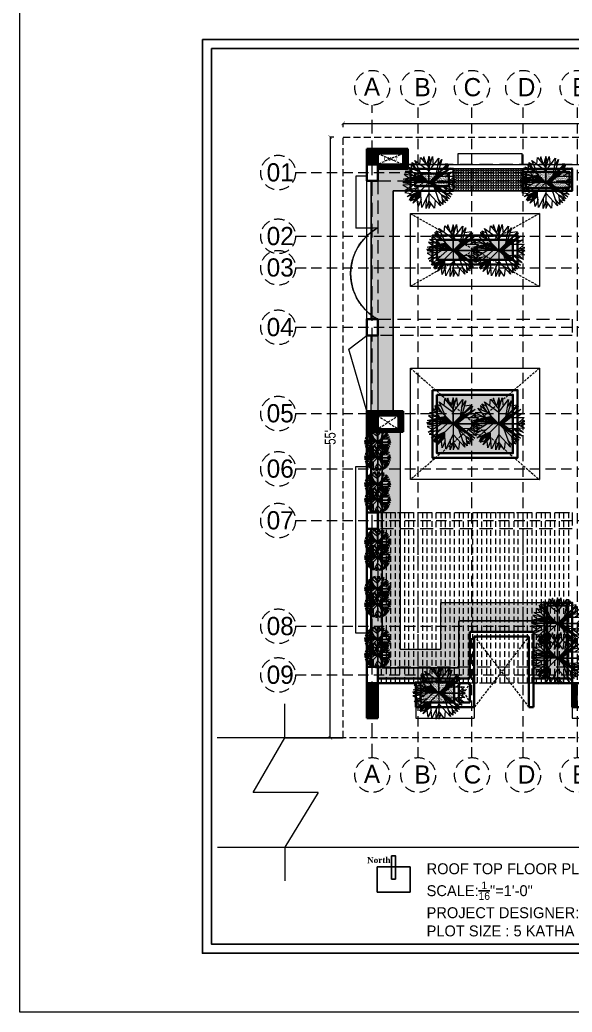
# Model space of a CAD drawing. Header units: inches. Extents: x 23587 to 403134, y -221056 to -75910.
# Drawn here: x 389776 to 390382, y -215589 to -214498 of the extents above; entities that cross this region are included whole.
import ezdxf

# ---------------------------------------------------------------- set-up
doc = ezdxf.new("R2010")
doc.units = ezdxf.units.IN
doc.header["$LTSCALE"] = 25.4
doc.header["$MEASUREMENT"] = 0
doc.header["$PDMODE"] = 34
doc.linetypes.add('DASHED', pattern=[0.75, 0.5, -0.25])
doc.linetypes.add('DASHED2', pattern=[9.525, 6.35, -3.175])
for name, color, linetype, lineweight in [('COLOUM', 1, 'Continuous', 40), ('Fresh air fan', 250, 'Continuous', 0), ('North Line', 7, 'Continuous', 0), ('sill', 252, 'Continuous', 13), ('wall', 7, 'Continuous', 30)]:
    doc.layers.add(name, color=color, linetype=linetype, lineweight=lineweight)
doc.styles.add('2', font='ARIALN.TTF')
doc.styles.add('MtXpl_Times_New_Roma', font='timesbd.ttf')
doc.styles.add('Swis 721 LrCn BT', font='swisscl.ttf')
doc.dimstyles.new('WORKING DIM_01', dxfattribs={"dimtxt": 7, "dimasz": 4, "dimexe": 0.03, "dimexo": 0.0125, "dimgap": 0.0125, "dimtad": 0, "dimdec": 0, "dimzin": 0, "dimdsep": 46, "dimlunit": 4, "dimtxsty": 'Swis 721 LrCn BT', "dimblk": 'ARCHTICK', "dimcen": 0.135, "dimdle": 0.03, "dimclrd": 256, "dimclre": 256, "dimclrt": 256, "dimadec": 0, "dimazin": 0, "dimtfac": 1, "dimtdec": 0, "dimtofl": 0, "dimtmove": 2, "dimatfit": 3, "dimldrblk": 'ARCHTICK', "dimfxl": 1, "dimtolj": 1, "dimtzin": 0, "dimlwd": -1, "dimlwe": -1, "dimarcsym": 0})
pattern_1 = [(37.5, (387455.4772, -204766.6053), (-0.04724502, 1.44511783), [0, -1.14, 0, -1.275, 0, -1.21875]), (7.5, (387455.4772, -204766.6053), (1.32733253, 2.11660955), [0, -0.615, 0, -1.0275, 0, -0.39375]), (327.5, (387454.5547, -204766.6053), (2.3356064, 0.00424429), [0, -0.375, 0, -1.35, 0, -1.7625]), (317.5, (387454.5547, -204766.6053), (2.25459495, 0.65825667), [0, -0.1875, 0, -0.885, 0, -1.0125])]
pattern_2 = [(45, (387455.4772, -204766.60535), (-0.530330086, 0.530330086), [])]
pattern_3 = [(0, (387455.4772, -204766.6053), (0, 2.75), [2, -0.75]), (90, (387455.4772, -204766.6053), (-2.75, 2e-16), [2, -0.75])]

# ---------------------------------------------------------------- blocks, each defined once
blk = doc.blocks.new('_ArchTick')
at = {"color": 0, "linetype": 'ByBlock', "const_width": 0.15}
blk.add_lwpolyline([(-0.5, -0.5), (0.5, 0.5)], dxfattribs=at)
blk = doc.blocks.new('*D73')
at = {"layer": 'Defpoints', "color": 0, "lineweight": 13, "ltscale": 0.09, "transparency": 16777216}
for p in [(390923, -214612.1), (390131, -214627.2), (390923, -214627.2)]:
    blk.add_point(p, dxfattribs=at)
at = {"layer": 'Fresh air fan', "linetype": 'Continuous', "ltscale": 0.09, "transparency": 16777216}
for p, q in [((390130.9, -214612.1), (390519.1, -214612.1)), ((390131, -214616.1), (390131, -214612.1)), ((390923, -214612.1), (390534.8, -214612.1)), ((390923, -214616.1), (390923, -214612.1))]:
    blk.add_line(p, q, dxfattribs=at)
at = {"layer": 'Fresh air fan', "ltscale": 0.09, "transparency": 16777216, "xscale": 4, "yscale": 4, "zscale": 4, "rotation": 180}
blk.add_blockref('_ArchTick', (390131, -214612.1), dxfattribs=at)
at = {"layer": 'Fresh air fan', "ltscale": 0.09, "transparency": 16777216, "xscale": 4, "yscale": 4, "zscale": 4}
blk.add_blockref('_ArchTick', (390923, -214612.1), dxfattribs=at)
at = {"layer": 'Fresh air fan', "lineweight": 9, "ltscale": 0.09, "transparency": 16777216, "insert": (390527, -214612.1), "char_height": 12, "attachment_point": 5, "style": 'Swis 721 LrCn BT'}
blk.add_mtext("\\A1;66'", dxfattribs=at)
blk = doc.blocks.new('*D74')
at = {"layer": 'Defpoints', "color": 0, "lineweight": 13, "ltscale": 0.09, "transparency": 16777216}
for p in [(390131, -214627.2), (390116.9, -215287.2), (390131, -215287.2)]:
    blk.add_point(p, dxfattribs=at)
at = {"layer": 'Fresh air fan', "linetype": 'Continuous', "ltscale": 0.09, "transparency": 16777216}
for p, q in [((390120.9, -214627.2), (390116.8, -214627.2)), ((390116.9, -214627.1), (390116.9, -214949.3)), ((390116.9, -215287.2), (390116.9, -214965)), ((390120.9, -215287.2), (390116.8, -215287.2))]:
    blk.add_line(p, q, dxfattribs=at)
at = {"layer": 'Fresh air fan', "ltscale": 0.09, "transparency": 16777216, "xscale": 4, "yscale": 4, "zscale": 4}
for p, rotation in [((390116.9, -214627.2), 90), ((390116.9, -215287.2), 270)]:
    blk.add_blockref('_ArchTick', p, dxfattribs=dict(at, rotation=rotation))
at = {"layer": 'Fresh air fan', "lineweight": 9, "ltscale": 0.09, "transparency": 16777216, "insert": (390116.9, -214957.2), "char_height": 12, "attachment_point": 5, "rotation": 90, "style": 'Swis 721 LrCn BT'}
blk.add_mtext("\\A1;55'", dxfattribs=at)
blk = doc.blocks.new('SHDFGH')
at = {"layer": 'Fresh air fan', "color": 254, "linetype": 'DASHED', "lineweight": 9, "ltscale": 1.2}
blk.add_line((5191.7, -4745.6), (5191.7, -4028.6), dxfattribs=at)
at = {"layer": 'Fresh air fan', "color": 254, "linetype": 'DASHED', "lineweight": 9, "ltscale": 0.9}
for p, q in [((5242.2, -4745.6), (5242.2, -4028.6)), ((5301.2, -4745.6), (5301.2, -4028.6)), ((5357.4, -4745.6), (5357.4, -4028.6)), ((5417.2, -4745.6), (5417.2, -4028.6)), ((5481.4, -4745.6), (5481.4, -4028.6)), ((5549.2, -4745.6), (5549.2, -4028.6)), ((5609.9, -4745.6), (5609.9, -4028.6)), ((5674.2, -4745.6), (5674.2, -4028.6)), ((5739.9, -4745.6), (5739.9, -4028.6)), ((5797.2, -4745.6), (5797.2, -4028.6)), ((5868.2, -4745.6), (5868.2, -4028.6)), ((5918.7, -4745.6), (5918.7, -4028.6)), ((5107.6, -4102.7), (5987.1, -4102.7)), ((5107.6, -4172.7), (5987.1, -4172.7)), ((5107.6, -4207.2), (5987.1, -4207.2)), ((5107.6, -4272.7), (5987.1, -4272.7)), ((5107.6, -4367.4), (5987.1, -4367.4)), ((5107.6, -4428.2), (5987.1, -4428.2)), ((5107.6, -4485), (5987.1, -4485)), ((5107.6, -4601.2), (5987.1, -4601.2)), ((5107.6, -4654.7), (5987.1, -4654.7))]:
    blk.add_line(p, q, dxfattribs=at)
for centre in [(5191.7, -4009.5), (5242.2, -4009.5), (5301.2, -4009.5), (5357.4, -4009.5), (5417.2, -4009.5), (5481.4, -4009.5), (5549.2, -4009.5), (5609.9, -4009.5), (5674.2, -4009.5), (5739.9, -4009.5), (5797.2, -4009.5), (5868.2, -4009.5), (5918.7, -4009.5), (5088.4, -4102.7), (6006.2, -4102.7), (5088.4, -4172.7), (6006.2, -4172.7), (5088.4, -4207.2), (6006.2, -4207.2), (5088.4, -4272.7), (6006.2, -4272.7), (5088.4, -4367.4), (6006.2, -4367.4), (5088.4, -4428.2), (6006.2, -4428.2), (5088.4, -4485), (6006.2, -4485), (5088.4, -4601.2), (6006.2, -4601.2), (5088.4, -4654.7), (6006.2, -4654.7), (5191.7, -4764.6), (5242.2, -4764.6), (5301.2, -4764.6), (5357.4, -4764.6), (5417.2, -4764.6), (5481.4, -4764.6), (5549.2, -4764.6), (5609.9, -4764.6), (5674.2, -4764.6), (5739.9, -4764.6), (5797.2, -4764.6), (5868.2, -4764.6), (5918.7, -4764.6)]:
    blk.add_circle(centre, 19.1, dxfattribs=at)
at = {"layer": 'Fresh air fan', "color": 250, "lineweight": 25, "ltscale": 0.09, "char_height": 20, "attachment_point": 1, "style": '2'}
for s, width, insert in [('{\\fCentury Gothic|b0|i0|c0|p34;A}', 20, (5182.5, -3998.3)), ('{\\fCentury Gothic|b0|i0|c0|p34;B}', 20, (5238.1, -3998.8)), ('{\\fCentury Gothic|b0|i0|c0|p34;C}', 20, (5292, -3998.8)), ('{\\fCentury Gothic|b0|i0|c0|p34;D}', 20, (5351.5, -3998.8)), ('{\\fCentury Gothic|b0|i0|c0|p34;E}', 20, (5411.2, -3998.8)), ('{\\fCentury Gothic|b0|i0|c0|p34;F}', 20, (5477.3, -3998.8)), ('{\\fCentury Gothic|b0|i0|c0|p34;G}', 20, (5537.7, -3998.8)), ('{\\fCentury Gothic|b0|i0|c0|p34;H}', 20, (5602.8, -3998.8)), ('{\\fCentury Gothic|b0|i0|c0|p34;I}', 20, (5673.5, -3998.8)), ('{\\fCentury Gothic|b0|i0|c0|p34;J}', 20, (5733.2, -3998.8)), ('{\\fCentury Gothic|b0|i0|c0|p34;K}', 20, (5791.7, -3998.8)), ('{\\fCentury Gothic|b0|i0|c0|p34;L}', 20, (5863.8, -3998.8)), ('{\\fCentury Gothic|b0|i0|c0|p34;M}', 20, (5907.8, -3998.8)), ('{\\fCentury Gothic|b0|i0|c0|p34;01}', 20, (5075.8, -4092.4)), ('{\\fCentury Gothic|b0|i0|c0|p34;01}', 20, (5993.5, -4092.4)), ('{\\fCentury Gothic|b0|i0|c0|p34;02}', 25.183, (5993.5, -4162.4)), ('{\\fCentury Gothic|b0|i0|c0|p34;03}', 25.488, (5993.5, -4196.9)), ('{\\fCentury Gothic|b0|i0|c0|p34;04}', 20, (5993.5, -4262.4)), ('{\\fCentury Gothic|b0|i0|c0|p34;05}', 20, (5993.5, -4357.1)), ('{\\fCentury Gothic|b0|i0|c0|p34;06}', 20, (5993.5, -4417.9)), ('{\\fCentury Gothic|b0|i0|c0|p34;07}', 26.708, (5993.5, -4474.7)), ('{\\fCentury Gothic|b0|i0|c0|p34;08}', 20, (5993.5, -4590.9)), ('{\\fCentury Gothic|b0|i0|c0|p34;09}', 20, (5993.5, -4644.4)), ('{\\fCentury Gothic|b0|i0|c0|p34;A}', 20, (5182.5, -4753.4)), ('{\\fCentury Gothic|b0|i0|c0|p34;C}', 20, (5292, -4754)), ('{\\fCentury Gothic|b0|i0|c0|p34;G}', 20, (5537.7, -4754)), ('{\\fCentury Gothic|b0|i0|c0|p34;B}', 20, (5238.1, -4754)), ('{\\fCentury Gothic|b0|i0|c0|p34;D}', 20, (5351.5, -4754)), ('{\\fCentury Gothic|b0|i0|c0|p34;E}', 20, (5411.2, -4754)), ('{\\fCentury Gothic|b0|i0|c0|p34;F}', 20, (5477.3, -4754)), ('{\\fCentury Gothic|b0|i0|c0|p34;H}', 20, (5602.8, -4754)), ('{\\fCentury Gothic|b0|i0|c0|p34;I}', 20, (5673.5, -4754)), ('{\\fCentury Gothic|b0|i0|c0|p34;J}', 20, (5733.2, -4754)), ('{\\fCentury Gothic|b0|i0|c0|p34;K}', 20, (5791.7, -4754)), ('{\\fCentury Gothic|b0|i0|c0|p34;L}', 20, (5863.8, -4754)), ('{\\fCentury Gothic|b0|i0|c0|p34;M}', 20, (5907.8, -4754))]:
    blk.add_mtext_dynamic_manual_height_columns(s, width=width, gutter_width=0.5, heights=[0], dxfattribs=dict(at, insert=insert))
at = {"layer": 'Fresh air fan', "color": 254, "lineweight": 25, "ltscale": 0.09, "char_height": 20, "attachment_point": 1, "style": '2'}
for s, width, insert in [('{\\fCentury Gothic|b0|i0|c0|p34;02}', 25.183, (5075.8, -4162.4)), ('{\\fCentury Gothic|b0|i0|c0|p34;03}', 25.488, (5075.8, -4196.9)), ('{\\fCentury Gothic|b0|i0|c0|p34;04}', 20, (5075.8, -4262.4)), ('{\\fCentury Gothic|b0|i0|c0|p34;05}', 20, (5075.8, -4357.1)), ('{\\fCentury Gothic|b0|i0|c0|p34;06}', 20, (5075.8, -4417.9)), ('{\\fCentury Gothic|b0|i0|c0|p34;07}', 26.708, (5075.8, -4474.7)), ('{\\fCentury Gothic|b0|i0|c0|p34;08}', 20, (5075.8, -4590.9)), ('{\\fCentury Gothic|b0|i0|c0|p34;09}', 20, (5075.8, -4644.4))]:
    blk.add_mtext_dynamic_manual_height_columns(s, width=width, gutter_width=0.5, heights=[0], dxfattribs=dict(at, insert=insert))
blk = doc.blocks.new('DSFGHSDFGHSDF')
at = {"lineweight": 0}
h = blk.add_hatch(color=92, dxfattribs=at)
h.paths.add_polyline_path([(3123.1, -10937.2), (3056.1, -10953), (3129.4, -10965.3), (3150.7, -10965.3), (3151, -10965.1), (3150.5, -10964.6)])
h.paths.add_polyline_path([(3146, -10963.4), (3146.3, -10964.7), (3131, -10963.8), (3067.1, -10953), (3122.4, -10939.6)], flags=16)
h.paths.add_polyline_path([(3146.3, -10964.7), (3139.5, -10963.6), (3129.2, -10962.6), (3079.2, -10952.4), (3122.8, -10942)], flags=16)
h.paths.add_polyline_path([(3139.5, -10963.6), (3136.4, -10961.5), (3090.1, -10952.5), (3123.8, -10945.2)], flags=0)
blk.add_hatch(color=92, dxfattribs=at).paths.add_polyline_path([(3231.4, -10912.8), (3176.3, -10939.7), (3151, -10965.1), (3151.2, -10965.3), (3166.4, -10965.3)])
h = blk.add_hatch(color=92, dxfattribs=at)
h.paths.add_polyline_path([(3121, -11015.4), (3119.5, -10996.5), (3109.5, -11006.5), (3093.4, -11041.8)])
h.paths.add_polyline_path([(3119.4, -11013.7), (3119.5, -10999.2), (3111.1, -11008.1), (3111.5, -11008.7), (3098.9, -11034.8)], flags=16)
at = {"color": 92, "linetype": 'Continuous', "lineweight": 0}
for p, q in [((3218.8, -10897.2), (3083.6, -11032.4)), ((3218.5, -11032.6), (3084, -10898.1)), ((3084, -10898.1), (3087.1, -10913.8)), ((3109.8, -10923.9), (3088.8, -10892.5)), ((3088.8, -10892.5), (3106.4, -10900.3)), ((3123.1, -10937.2), (3099.4, -10884.6)), ((3099.4, -10884.6), (3151.3, -10922.6)), ((3118, -10898.2), (3120.4, -10874.5)), ((3120.4, -10874.5), (3151.2, -10911.6)), ((3132.1, -10871.4), (3128.4, -10884.2)), ((3142.4, -10901), (3132.1, -10871.4)), ((3151.2, -10870.4), (3142.4, -10901)), ((3151, -10965.1), (3151, -10870.4)), ((3151, -10870.4), (3151, -11060.3)), ((3151, -10965.1), (3218.8, -10897.2)), ((3151.2, -10911.6), (3163.4, -10870.2)), ((3157.4, -10890.4), (3151.2, -10870.4)), ((3151.2, -10922.6), (3186.6, -10876.2)), ((3163.4, -10870.2), (3166.7, -10902.3)), ((3186.6, -10876.2), (3176.3, -10939.7)), ((3181.8, -10906), (3197.5, -10881.4)), ((3197.5, -10881.4), (3182.3, -10933.7)), ((3182.3, -10933.7), (3222, -10900.7)), ((3219.1, -10896.9), (3191.9, -10900.8)), ((3222, -10900.7), (3214, -10921.3)), ((3056.1, -10953), (3123.1, -10937.2)), ((3101.4, -10942.3), (3060.4, -10934.6)), ((3060.4, -10934.6), (3077.6, -10947.9)), ((3089.9, -10925.6), (3064.2, -10924.9)), ((3064.2, -10924.9), (3101.4, -10942.3)), ((3104.2, -10941.7), (3074.3, -10908.1)), ((3074.3, -10908.1), (3109.8, -10923.9)), ((3155.4, -10964), (3179.3, -10939.2)), ((3196.8, -10935.4), (3164, -10962.8)), ((3217.5, -10921.8), (3165, -10964.5)), ((3209.3, -10927.6), (3165, -10963.2)), ((3231.4, -10912.8), (3166.4, -10965.3)), ((3176.3, -10939.7), (3231.4, -10912.8)), ((3179.3, -10939.2), (3217.5, -10921.8)), ((3180.4, -10941.4), (3209.3, -10927.6)), ((3180.7, -10942.6), (3196.8, -10935.4)), ((3209.7, -10930.2), (3238.7, -10926.2)), ((3238.7, -10926.2), (3215.2, -10942)), ((3055.4, -10961.6), (3069.8, -10955.3)), ((3107.8, -10965.3), (3055.4, -10961.6)), ((3095.6, -10973), (3055.8, -10974.9)), ((3055.8, -10974.9), (3075.7, -10985.7)), ((3246.8, -10965.3), (3055.9, -10965.3)), ((3129.4, -10965.3), (3056.1, -10953)), ((3069.4, -10962.6), (3056.4, -10965.3)), ((3056.4, -10965.3), (3095.6, -10973)), ((3060.2, -10995.5), (3107.8, -10965.3)), ((3122.4, -10939.6), (3067.1, -10953)), ((3067.1, -10953), (3131, -10963.8)), ((3071.1, -11018), (3129.4, -10965.3)), ((3122.8, -10942), (3079.2, -10952.4)), ((3079.2, -10952.4), (3129.2, -10962.6)), ((3123.8, -10945.2), (3090.1, -10952.5)), ((3090.1, -10952.5), (3136.4, -10961.5)), ((3123.8, -10948.1), (3101.1, -10952)), ((3101.1, -10952), (3132.4, -10959)), ((3123.9, -10950.5), (3111.1, -10952.4)), ((3111.1, -10952.4), (3128, -10956)), ((3124.2, -10952.4), (3120.4, -10953.5)), ((3146, -10963.4), (3122.4, -10939.6)), ((3146.3, -10964.7), (3122.8, -10942)), ((3139.5, -10963.6), (3123.8, -10945.2)), ((3136.4, -10961.5), (3123.8, -10948.1)), ((3132.4, -10959), (3123.9, -10950.5)), ((3128, -10956), (3124.2, -10952.4)), ((3129.2, -10962.6), (3139.5, -10963.6)), ((3131, -10963.8), (3146.3, -10964.7)), ((3151.2, -10965.3), (3150.5, -10964.6)), ((3151.2, -10965.3), (3151, -10965.1)), ((3151.2, -10965.3), (3246.8, -10965.3)), ((3153.8, -10966.3), (3172.2, -10983.6)), ((3155.4, -10964), (3156.9, -10964.3)), ((3165.8, -10966.4), (3156.2, -10966.7)), ((3156.2, -10966.7), (3172.5, -10983)), ((3156.9, -10964.3), (3180.4, -10941.4)), ((3165, -10964.5), (3156.9, -10964.3)), ((3165.8, -10967.9), (3160.7, -10968.1)), ((3160.7, -10968.1), (3173.7, -10982.3)), ((3160.9, -10963), (3180.7, -10942.6)), ((3165, -10963.2), (3160.9, -10963)), ((3166.7, -10969.2), (3163.3, -10970)), ((3163.3, -10970), (3174.6, -10981.9)), ((3164, -10962.8), (3181, -10943.8)), ((3166.4, -10970.7), (3165.3, -10971.6)), ((3165.3, -10971.6), (3176.1, -10981.4)), ((3221.2, -11011.4), (3165.8, -10966.4)), ((3209, -11003.2), (3165.8, -10967.9)), ((3166.4, -10965.3), (3230.9, -11018.4)), ((3184.4, -10986.3), (3166.4, -10970.7)), ((3194.8, -10993.7), (3166.7, -10969.2)), ((3188.5, -10940.9), (3172.5, -10955.1)), ((3172.5, -10955.1), (3180.3, -10944.8)), ((3181, -10943.8), (3188.5, -10940.9)), ((3195.2, -10942), (3244.2, -10942.1)), ((3244.2, -10942.1), (3220, -10965.3)), ((3220, -10965.3), (3245.7, -10981.3)), ((3227.5, -10958), (3246.5, -10955.6)), ((3247, -10964.7), (3227.5, -10958)), ((3247, -10965.9), (3233.7, -10972.3)), ((3246.5, -10955.6), (3235.2, -10950.8)), ((3105.6, -10986.9), (3060.2, -10995.5)), ((3089.3, -10990), (3062.9, -11002.7)), ((3062.9, -11002.7), (3084.2, -11006.2)), ((3119.5, -10996.5), (3071.1, -11018)), ((3109.5, -11006.5), (3080.3, -11029.8)), ((3080.3, -11029.8), (3089.2, -11010)), ((3084.3, -11025), (3110.4, -11002.2)), ((3086.6, -11020.9), (3102.8, -11007.2)), ((3110.4, -11002.2), (3090, -11012.4)), ((3102.8, -11007.2), (3091, -11014.6)), ((3093.4, -11041.8), (3109.5, -11006.5)), ((3098.9, -11034.8), (3111.5, -11008.7)), ((3104.7, -11025.8), (3111.7, -11010.3)), ((3116.4, -11012), (3108.5, -11020.8)), ((3114, -11012), (3110.9, -11014.8)), ((3111.1, -11008.1), (3119.5, -10999.2)), ((3111.1, -11008.1), (3111.5, -11008.7)), ((3111.3, -11012.9), (3114.1, -11010.7)), ((3111.5, -11008.7), (3117.1, -11004.5)), ((3111.7, -11010.3), (3115, -11008)), ((3114.1, -11010.7), (3114, -11012)), ((3115, -11008), (3116.4, -11012)), ((3117.1, -11004.5), (3118.4, -11012.9)), ((3119.5, -10999.2), (3119.4, -11013.7)), ((3124.3, -11057.3), (3119.5, -10996.5)), ((3151, -11004.3), (3124.3, -11057.3)), ((3193.5, -11051.3), (3151, -11004.3)), ((3230.9, -11018.4), (3170.1, -10984.2)), ((3170.1, -10984.2), (3193.5, -11051.3)), ((3172.2, -10983.6), (3221.2, -11011.4)), ((3172.5, -10983), (3209, -11003.2)), ((3173.7, -10982.3), (3194.8, -10993.7)), ((3174.6, -10981.9), (3184.4, -10986.3)), ((3245.7, -10981.3), (3189, -10983.9)), ((3225.5, -11025.8), (3197.2, -11011.3)), ((3197.2, -11011.3), (3202.1, -11046.5)), ((3241.5, -10997.3), (3204.8, -10983.2)), ((3204.8, -10983.2), (3236.3, -11009.3)), ((3205.2, -11003.9), (3225.5, -11025.8)), ((3236.3, -11009.3), (3214.3, -11005)), ((3223.6, -10982.3), (3241.5, -10997.3)), ((3083.5, -11032.5), (3100.7, -11025.9)), ((3090, -11012.4), (3086.6, -11020.9)), ((3121, -11015.4), (3093.4, -11041.8)), ((3119.4, -11013.7), (3098.9, -11034.8)), ((3118.4, -11012.9), (3104.7, -11025.8)), ((3111.1, -11053.2), (3108.3, -11027.6)), ((3108.5, -11020.8), (3111.3, -11012.9)), ((3110.9, -11014.8), (3108.5, -11020.8)), ((3122, -11027.5), (3111.1, -11053.2)), ((3140.6, -11060.5), (3142, -11022.2)), ((3151, -11031.4), (3140.6, -11060.5)), ((3158.2, -11041.3), (3150.9, -11061.1)), ((3170.9, -11059.1), (3151, -11031.4)), ((3174, -11029.8), (3170.9, -11059.1)), ((3202.1, -11046.5), (3184.9, -11026.5)), ((3218.8, -11033.2), (3199.6, -11028.8)), ((3199.6, -11028.8), (3213.2, -11038.4)), ((3213.2, -11038.4), (3200.8, -11037.4)), ((3212.8, -11019.3), (3218.8, -11033.2))]:
    blk.add_line(p, q, dxfattribs=at)
at = {"color": 92, "lineweight": 0}
for p, q in [((3090.1, -10952.5), (3079.2, -10952.4)), ((3123.8, -10945.2), (3122.8, -10942)), ((3136.4, -10961.5), (3139.5, -10963.6)), ((3139.5, -10963.6), (3146.3, -10964.7)), ((3146, -10963.4), (3146.3, -10964.7))]:
    blk.add_line(p, q, dxfattribs=at)

msp = doc.modelspace()

# ---------------------------------------------------------------- hatches: boundary and pattern name
at = {"layer": 'Fresh air fan', "lineweight": 5, "ltscale": 0.09}
h = msp.add_hatch(dxfattribs=at)
h.set_pattern_fill('ANSI31', color=254, scale=6)
h.set_pattern_definition(pattern_2)
h.paths.add_polyline_path([(390197, -214657.2), (390197, -214662.2), (390202, -214662.2), (390202, -214640.2), (390157, -214640.2), (390157, -214657.2), (390169, -214657.2), (390169, -214645.2), (390197, -214645.2)])
h = msp.add_hatch(dxfattribs=at)
h.set_pattern_fill('ANSI31', color=254, scale=6)
h.set_pattern_definition(pattern_2)
h.paths.add_polyline_path([(390169, -214657.2), (390197, -214657.2), (390197, -214662.2), (390169, -214662.2)])
at = {"layer": 'Fresh air fan', "lineweight": 5, "ltscale": 0.09, "true_color": 0x636466}
h = msp.add_hatch(dxfattribs=at)
h.set_pattern_fill('ANGLE', color=251, scale=10)
h.set_pattern_definition(pattern_3)
h.paths.add_polyline_path([(390186, -214928.2), (390169, -214928.2), (390162, -214928.2), (390162, -214845.2), (390169, -214845.2), (390169, -214827.2), (390162, -214827.2), (390162, -214675.2), (390169, -214675.2), (390169, -214662.2), (390205, -214662.2), (390205, -214686.2), (390186, -214686.2)])
at = {"layer": 'Fresh air fan', "lineweight": 5, "ltscale": 0.09}
h = msp.add_hatch(dxfattribs=at)
h.set_pattern_fill('AR-SAND', color=72, scale=0.75)
h.set_pattern_definition(pattern_1)
h.paths.add_polyline_path([(390210, -214667.2), (390247.2, -214667.2), (390247.2, -214681.2), (390210, -214681.2)])
at = {"layer": 'Fresh air fan', "lineweight": 5, "ltscale": 0.09, "true_color": 0x636466}
h = msp.add_hatch(dxfattribs=at)
h.set_pattern_fill('ANGLE', color=251, scale=10)
h.set_pattern_definition(pattern_3)
h.paths.add_polyline_path([(390252.2, -214662.2), (390328.7, -214662.2), (390328.7, -214686.2), (390252.2, -214686.2)])
at = {"layer": 'Fresh air fan', "lineweight": 5, "ltscale": 0.09}
h = msp.add_hatch(dxfattribs=at)
h.set_pattern_fill('AR-SAND', color=72, scale=0.75)
h.set_pattern_definition(pattern_1)
h.paths.add_polyline_path([(390331.7, -214665.2), (390379.5, -214665.2), (390379.5, -214683.2), (390331.7, -214683.2)])
h = msp.add_hatch(dxfattribs=at)
h.set_pattern_fill('AR-SAND', color=72, scale=0.75)
h.set_pattern_definition(pattern_1)
h.paths.add_polyline_path([(390234, -214740.2), (390317.5, -214740.2), (390317.5, -214762.2), (390234, -214762.2)])
h = msp.add_hatch(dxfattribs=at)
h.set_pattern_fill('AR-SAND', color=72, scale=0.75)
h.set_pattern_definition(pattern_1)
h.paths.add_polyline_path([(390234, -214910.2), (390317.5, -214910.2), (390317.5, -214974.5), (390234, -214974.5)])
h = msp.add_hatch(dxfattribs=at)
h.set_pattern_fill('ANSI31', color=254, scale=6)
h.set_pattern_definition(pattern_2)
h.paths.add_polyline_path([(390157, -214928.2), (390197, -214928.2), (390197, -214951.2), (390157, -214951.2)])
h.paths.add_polyline_path([(390169, -214933.2), (390192, -214933.2), (390192, -214948.2), (390169, -214948.2)], flags=16)
h = msp.add_hatch(dxfattribs=at)
h.set_pattern_fill('AR-SAND', color=72, scale=0.75)
h.set_pattern_definition(pattern_1)
h.paths.add_polyline_path([(390352, -215222.2), (390340, -215222.2), (390340, -215170.8), (390270, -215170.8), (390270, -215222.2), (390169, -215222.2), (390169, -215209.2), (390162, -215209.2), (390162, -215057.5), (390169, -215057.5), (390169, -215039.5), (390162, -215039.5), (390162, -214951.2), (390174, -214951.2), (390174, -215210.2), (390258, -215210.2), (390258, -215158.8), (390352, -215158.8)])
at = {"layer": 'Fresh air fan', "lineweight": 5, "ltscale": 0.09, "true_color": 0x636466}
h = msp.add_hatch(dxfattribs=at)
h.set_pattern_fill('ANGLE', color=251, scale=10)
h.set_pattern_definition([(0, (384971.2853, -207344.2327), (0, 2.75), [2, -0.75]), (90, (384971.2853, -207344.2327), (-2.75, 2e-16), [2, -0.75])])
h.paths.add_polyline_path([(390352, -215138.8), (390238, -215138.8), (390238, -215190.2), (390194, -215190.2), (390194, -214951.2), (390174, -214951.2), (390174, -215210.2), (390258, -215210.2), (390258, -215158.8), (390352, -215158.8)])
at = {"layer": 'Fresh air fan', "lineweight": 5, "ltscale": 0.09}
h = msp.add_hatch(dxfattribs=at)
h.set_pattern_fill('AR-SAND', color=72, scale=0.75)
h.set_pattern_definition(pattern_1)
h.paths.add_polyline_path([(390355, -215141.8), (390377.5, -215141.8), (390377.5, -215222.2), (390355, -215222.2)])
h = msp.add_hatch(dxfattribs=at)
h.set_pattern_fill('ANSI31', color=254, scale=6)
h.set_pattern_definition(pattern_2)
h.paths.add_polyline_path([(390157, -215265.6), (390169, -215265.6), (390169, -215227.2), (390157, -215227.2)])
h = msp.add_hatch(dxfattribs=at)
h.set_pattern_fill('AR-SAND', color=92, scale=0.75)
h.set_pattern_definition([(37.5, (384971.2853, -207344.2327), (-0.04724502, 1.44511783), [0, -1.14, 0, -1.275, 0, -1.21875]), (7.5, (384971.2853, -207344.2327), (1.32733253, 2.11660955), [0, -0.615, 0, -1.0275, 0, -0.39375]), (327.5, (384970.3628, -207344.2327), (2.3356064, 0.00424429), [0, -0.375, 0, -1.35, 0, -1.7625]), (317.5, (384970.3628, -207344.2327), (2.25459495, 0.65825667), [0, -0.1875, 0, -0.885, 0, -1.0125])])
h.paths.add_polyline_path([(390216, -215225.2), (390253, -215225.2), (390253, -215248.6), (390216, -215248.6)])
h = msp.add_hatch(dxfattribs=at)
h.set_pattern_fill('ANSI31', color=254, scale=6)
h.set_pattern_definition([(45, (384971.2853, -210563.4995), (-0.530330086, 0.530330086), [])])
h.paths.add_polyline_path([(390388.5, -215227.2), (390382.5, -215227.2), (390382.5, -215253.6), (390388.5, -215253.6)])

# ---------------------------------------------------------------- linework, layer by layer
at = {"layer": 'COLOUM', "lineweight": 30}
for points in [[(390169, -214675.2), (390157, -214675.2), (390157, -214657.2), (390169, -214657.2)], [(390169, -214845.2), (390157, -214845.2), (390157, -214827.2), (390169, -214827.2)], [(390169, -215057.5), (390157, -215057.5), (390157, -215039.5), (390169, -215039.5)], [(390169, -215227.2), (390157, -215227.2), (390157, -215209.2), (390169, -215209.2)], [(390394.5, -215227.2), (390382.5, -215227.2), (390382.5, -215209.2), (390394.5, -215209.2)]]:
    msp.add_lwpolyline(points, close=True, dxfattribs=at)
at = {"layer": 'Fresh air fan', "color": 140, "linetype": 'DASHED', "lineweight": 5, "ltscale": 0.6}
for p, q in [((390131, -214627.2), (390923, -214627.2)), ((390131, -215287.2), (390131, -214627.2)), ((390923, -215287.2), (390131, -215287.2))]:
    msp.add_line(p, q, dxfattribs=at)
at = {"layer": 'Fresh air fan', "color": 6, "lineweight": 13, "ltscale": 0.09}
for p, q in [((390257.5, -214657.2), (390257.5, -214645.2)), ((390257.5, -214645.2), (390327.5, -214645.2)), ((390327.5, -214657.2), (390327.5, -214645.2)), ((390157, -214670.2), (390145, -214670.2)), ((390145, -214670.2), (390145, -214727.2)), ((390157, -214727.2), (390145, -214727.2)), ((390211, -215253.6), (390211, -215265.6)), ((390275, -215253.6), (390275, -215265.6)), ((390382.5, -215253.6), (390382.5, -215265.6)), ((390211, -215265.6), (390275, -215265.6)), ((390382.5, -215265.6), (390455.2, -215265.6))]:
    msp.add_line(p, q, dxfattribs=at)
at = {"layer": 'Fresh air fan', "color": 250, "lineweight": 13, "ltscale": 0.09}
for p, q in [((390157, -214657.2), (390630.5, -214657.2)), ((390157, -214727.2), (390157, -214657.2)), ((390169, -214657.2), (390197, -214657.2)), ((390202, -214657.2), (390382.5, -214657.2)), ((390202, -214662.2), (390382.5, -214662.2)), ((390157, -214827.2), (390157, -214675.2)), ((390162, -214827.2), (390162, -214675.2)), ((390186, -214686.2), (390382.5, -214686.2)), ((390186, -214928.2), (390186, -214686.2)), ((390155.5, -214737.4), (390156.5, -214736.4)), ((390156.5, -214736.4), (390157.7, -214735.3)), ((390169, -214727.2), (390157, -214727.2)), ((390157.7, -214735.3), (390158.7, -214734.3)), ((390158.7, -214734.3), (390159.7, -214733.4)), ((390159.7, -214733.4), (390161, -214732.4)), ((390161, -214732.4), (390162.1, -214731.5)), ((390162.1, -214731.5), (390163.1, -214730.9)), ((390163.1, -214730.9), (390164.2, -214730.1)), ((390164.2, -214730.1), (390165.6, -214729.2)), ((390165.6, -214729.2), (390166.5, -214728.6)), ((390166.5, -214728.6), (390167.3, -214728.1)), ((390167.3, -214728.1), (390167.9, -214727.7)), ((390167.9, -214727.7), (390168.5, -214727.4)), ((390168.5, -214727.4), (390169, -214727.2)), ((390147.1, -214748.4), (390147.6, -214747.6)), ((390147.6, -214747.6), (390148.2, -214746.6)), ((390148.2, -214746.6), (390148.8, -214745.6)), ((390148.8, -214745.6), (390149.5, -214744.6)), ((390149.5, -214744.6), (390150.3, -214743.6)), ((390150.3, -214743.6), (390150.8, -214742.8)), ((390150.8, -214742.8), (390151.5, -214741.9)), ((390151.5, -214741.9), (390152.2, -214741)), ((390152.2, -214741), (390152.9, -214740.2)), ((390152.9, -214740.2), (390154.2, -214738.8)), ((390154.2, -214738.8), (390155.5, -214737.4)), ((390142.1, -214759.5), (390142.3, -214758.9)), ((390142.3, -214758.9), (390142.5, -214758.3)), ((390142.5, -214758.3), (390142.7, -214757.7)), ((390142.7, -214757.7), (390143, -214757)), ((390143, -214757), (390143.2, -214756.4)), ((390143.2, -214756.4), (390143.5, -214755.7)), ((390143.5, -214755.7), (390143.8, -214755)), ((390143.8, -214755), (390144.1, -214754.3)), ((390144.1, -214754.3), (390144.4, -214753.6)), ((390144.4, -214753.6), (390144.7, -214753)), ((390144.7, -214753), (390145, -214752.4)), ((390145, -214752.4), (390145.3, -214751.7)), ((390145.3, -214751.7), (390145.6, -214751)), ((390145.6, -214751), (390146, -214750.3)), ((390146, -214750.3), (390146.4, -214749.7)), ((390146.4, -214749.7), (390146.7, -214749.1)), ((390146.7, -214749.1), (390147.1, -214748.4)), ((390139.7, -214770.3), (390139.8, -214769.6)), ((390139.8, -214769.6), (390139.9, -214768.9)), ((390139.9, -214768.9), (390140, -214768.1)), ((390140, -214768.1), (390140.1, -214767.4)), ((390140.1, -214767.4), (390140.3, -214766.7)), ((390140.3, -214766.7), (390140.4, -214765.9)), ((390140.4, -214765.9), (390140.6, -214765.2)), ((390140.6, -214765.2), (390140.7, -214764.5)), ((390140.7, -214764.5), (390140.9, -214763.8)), ((390140.9, -214763.8), (390141, -214763.3)), ((390141, -214763.3), (390141.1, -214762.8)), ((390141.1, -214762.8), (390141.3, -214762.2)), ((390141.3, -214762.2), (390141.5, -214761.5)), ((390141.5, -214761.5), (390141.7, -214760.8)), ((390141.7, -214760.8), (390141.9, -214760.1)), ((390141.9, -214760.1), (390142.1, -214759.5)), ((390139.3, -214774.6), (390139.4, -214773.8)), ((390139.3, -214775.8), (390139.3, -214774.6)), ((390139.3, -214777.4), (390139.3, -214775.8)), ((390139.3, -214778.7), (390139.3, -214777.4)), ((390139.4, -214780.3), (390139.3, -214778.7)), ((390139.4, -214773.2), (390139.5, -214772.5)), ((390139.4, -214773.8), (390139.4, -214773.2)), ((390139.5, -214781.5), (390139.4, -214780.3)), ((390139.5, -214771.7), (390139.6, -214771.1)), ((390139.5, -214772.5), (390139.5, -214771.7)), ((390139.6, -214771.1), (390139.7, -214770.3)), ((390139.6, -214783.1), (390139.5, -214781.5)), ((390139.8, -214784.4), (390139.6, -214783.1)), ((390139.9, -214785.5), (390139.8, -214784.4)), ((390140.1, -214786.6), (390139.9, -214785.5)), ((390140.3, -214787.8), (390140.1, -214786.6)), ((390140.8, -214790.1), (390140.3, -214787.8)), ((390141.4, -214792.4), (390140.8, -214790.1)), ((390142.2, -214795.2), (390141.4, -214792.4)), ((390143.1, -214797.5), (390142.2, -214795.2)), ((390143.5, -214798.8), (390143.1, -214797.5)), ((390144.1, -214800), (390143.5, -214798.8)), ((390144.5, -214801), (390144.1, -214800)), ((390145, -214801.9), (390144.5, -214801)), ((390145.4, -214802.8), (390145, -214801.9)), ((390145.9, -214803.8), (390145.4, -214802.8)), ((390146.5, -214804.9), (390145.9, -214803.8)), ((390147.1, -214805.9), (390146.5, -214804.9)), ((390147.5, -214806.6), (390147.1, -214805.9)), ((390148.1, -214807.7), (390147.5, -214806.6)), ((390148.8, -214808.6), (390148.1, -214807.7)), ((390149.4, -214809.5), (390148.8, -214808.6)), ((390150.1, -214810.5), (390149.4, -214809.5)), ((390150.6, -214811.2), (390150.1, -214810.5)), ((390151.3, -214812.1), (390150.6, -214811.2)), ((390151.8, -214812.8), (390151.3, -214812.1)), ((390152.5, -214813.6), (390151.8, -214812.8)), ((390152.9, -214814.1), (390152.5, -214813.6)), ((390153.3, -214814.6), (390152.9, -214814.1)), ((390153.7, -214815), (390153.3, -214814.6)), ((390154.1, -214815.5), (390153.7, -214815)), ((390154.7, -214816.2), (390154.1, -214815.5)), ((390155.4, -214816.9), (390154.7, -214816.2)), ((390156, -214817.5), (390155.4, -214816.9)), ((390156.6, -214818.1), (390156, -214817.5)), ((390157.4, -214818.8), (390156.6, -214818.1)), ((390158.1, -214819.5), (390157.4, -214818.8)), ((390158.8, -214820.1), (390158.1, -214819.5)), ((390159.4, -214820.6), (390158.8, -214820.1)), ((390160.2, -214821.3), (390159.4, -214820.6)), ((390161, -214821.9), (390160.2, -214821.3)), ((390161.5, -214822.3), (390161, -214821.9)), ((390162.3, -214822.9), (390161.5, -214822.3)), ((390163.1, -214823.5), (390162.3, -214822.9)), ((390164, -214824.1), (390163.1, -214823.5)), ((390165.1, -214824.9), (390164, -214824.1)), ((390157, -214845.2), (390157, -214827.2)), ((390157, -214827.2), (390169, -214827.2)), ((390165.8, -214825.3), (390165.1, -214824.9)), ((390166.9, -214826), (390165.8, -214825.3)), ((390169, -214827.2), (390166.9, -214826)), ((390137.3, -214860.3), (390157, -214845.2)), ((390157, -214928.2), (390137.3, -214860.3)), ((390157, -214989.2), (390157, -214928.2)), ((390174, -215210.2), (390174, -214951.2)), ((390194, -215190.2), (390194, -214951.2)), ((390145, -215172.2), (390145, -214989.2)), ((390145, -214989.2), (390157, -214989.2)), ((390238, -215138.8), (390238, -215190.2)), ((390352, -215138.8), (390238, -215138.8)), ((390258, -215158.8), (390258, -215210.2)), ((390352, -215158.8), (390258, -215158.8)), ((390382.5, -215209.2), (390382.5, -215159.8)), ((390157, -215172.2), (390145, -215172.2)), ((390335, -215253.6), (390335, -215175.8)), ((390238, -215190.2), (390194, -215190.2)), ((390258, -215210.2), (390174, -215210.2)), ((390340, -215227.2), (390340, -215253.6)), ((390382.5, -215253.6), (390382.5, -215227.2)), ((390340, -215253.6), (390335, -215253.6))]:
    msp.add_line(p, q, dxfattribs=at)
at = {"layer": 'Fresh air fan', "color": 250, "lineweight": 5, "ltscale": 0.09}
for p, q in [((390137.3, -214860.3), (390157, -214845.2)), ((390157, -214928.2), (390137.3, -214860.3)), ((390157, -214951.2), (390157, -214989.2)), ((390157, -215209.2), (390157, -215172.2)), ((390382.5, -215227.2), (390340, -215227.2))]:
    msp.add_line(p, q, dxfattribs=at)
at = {"layer": 'Fresh air fan', "color": 250, "lineweight": 0, "ltscale": 0.09}
for p, q in [((390157, -214928.2), (390157, -214845.2)), ((390162, -214928.2), (390162, -214845.2))]:
    msp.add_line(p, q, dxfattribs=at)
at = {"layer": 'Fresh air fan', "color": 250, "lineweight": 9, "ltscale": 0.09}
msp.add_line((390131, -215287.2), (389992.6, -215287.2), dxfattribs=at)
at = {"layer": 'Fresh air fan', "color": 250, "lineweight": 13, "ltscale": 0.09}
for points in [[(389776.2, -211262.5), (391321.5, -211262.5), (391321.5, -215588.7), (389776.2, -215588.7)], [(390205, -214711.2), (390346.5, -214711.2), (390346.5, -214791.2), (390205, -214791.2)], [(390205, -214881.2), (390346.5, -214881.2), (390346.5, -215003.5), (390205, -215003.5)], [(390355, -215141.8), (390377.5, -215141.8), (390377.5, -215222.2), (390355, -215222.2)], [(390216, -215225.2), (390253, -215225.2), (390253, -215248.6), (390216, -215248.6)]]:
    msp.add_lwpolyline(points, close=True, dxfattribs=at)
at = {"layer": 'Fresh air fan', "color": 250, "lineweight": 25, "ltscale": 0.09}
for points in [[(389976.5, -214519.9), (391110.2, -214519.9), (391110.2, -215523.9), (389976.5, -215523.9)], [(389986.5, -214529.9), (391100.2, -214529.9), (391100.2, -215513.9), (389986.5, -215513.9)], [(390188.7, -215442.4), (390184.3, -215442.4), (390184.3, -215416.9), (390188.7, -215416.9)], [(390204.5, -215429), (390168.5, -215429), (390168.5, -215456.8), (390204.5, -215456.8)]]:
    msp.add_lwpolyline(points, close=True, dxfattribs=at)
at = {"layer": 'Fresh air fan', "color": 250, "lineweight": 0, "ltscale": 0.09}
for points in [[(390197, -214657.2), (390197, -214662.2), (390202, -214662.2), (390202, -214640.2), (390157, -214640.2), (390157, -214657.2), (390169, -214657.2), (390169, -214645.2), (390197, -214645.2), (390197, -214657.2)], [(390186, -214928.2), (390186, -214686.2), (390328.7, -214686.2), (390328.7, -214662.2), (390169, -214662.2), (390169, -214675.2), (390162, -214675.2), (390162, -214827.2), (390169, -214827.2), (390169, -214928.2), (390186, -214928.2)], [(390186, -214928.2), (390169, -214928.2), (390162, -214928.2), (390162, -214845.2), (390169, -214845.2), (390169, -214827.2), (390162, -214827.2), (390162, -214675.2), (390169, -214675.2), (390169, -214662.2), (390205, -214662.2), (390205, -214686.2), (390186, -214686.2), (390186, -214928.2)], [(390352, -215222.2), (390340, -215222.2), (390340, -215170.8), (390270, -215170.8), (390270, -215222.2), (390169, -215222.2), (390169, -215209.2), (390162, -215209.2), (390162, -215057.5), (390169, -215057.5), (390169, -215039.5), (390162, -215039.5), (390162, -214951.2), (390174, -214951.2), (390174, -215210.2), (390258, -215210.2), (390258, -215158.8), (390352, -215158.8), (390352, -215222.2)]]:
    msp.add_lwpolyline(points, dxfattribs=at)
at = {"layer": 'Fresh air fan', "color": 20, "linetype": 'DASHED2', "lineweight": 13, "ltscale": 0.09}
for points in [[(390169, -214675.2), (390382.5, -214675.2), (390382.5, -214657.2), (390169, -214657.2)], [(390157, -214675.2), (390169, -214675.2), (390169, -214827.2), (390157, -214827.2)], [(390169, -214827.2), (390382.5, -214827.2), (390382.5, -214845.2), (390169, -214845.2)], [(390157, -214845.2), (390169, -214845.2), (390169, -215039.5), (390157, -215039.5)], [(390169, -215039.5), (390382.5, -215039.5), (390382.5, -215057.5), (390169, -215057.5)], [(390157, -215057.5), (390169, -215057.5), (390169, -215209.2), (390157, -215209.2)], [(390169, -215209.2), (390382.5, -215209.2), (390382.5, -215227.2), (390169, -215227.2)]]:
    msp.add_lwpolyline(points, close=True, dxfattribs=at)
at = {"layer": 'Fresh air fan', "color": 250, "lineweight": 0, "ltscale": 0.09}
for points in [[(390169, -214657.2), (390197, -214657.2), (390197, -214662.2), (390169, -214662.2)], [(390252.2, -214662.2), (390328.7, -214662.2), (390328.7, -214686.2), (390252.2, -214686.2)], [(390157, -214928.2), (390197, -214928.2), (390197, -214951.2), (390157, -214951.2)], [(390169, -214933.2), (390192, -214933.2), (390192, -214948.2), (390169, -214948.2)], [(390157, -215265.6), (390169, -215265.6), (390169, -215227.2), (390157, -215227.2)]]:
    msp.add_lwpolyline(points, close=True, dxfattribs=at)
at = {"layer": 'Fresh air fan', "color": 250, "lineweight": 13, "ltscale": 0.09}
msp.add_lwpolyline([(390352, -215138.8), (390238, -215138.8), (390238, -215190.2), (390194, -215190.2), (390194, -214951.2), (390174, -214951.2), (390174, -215210.2), (390258, -215210.2), (390258, -215158.8), (390352, -215158.8), (390352, -215138.8)], dxfattribs=at)
at = {"layer": 'Fresh air fan', "color": 250, "lineweight": 5, "ltscale": 0.09}
msp.add_arc((390196.3, -214777.2), 57, 118.6283, 241.3717, dxfattribs=at)
at = {"layer": 'sill', "linetype": 'DASHED', "lineweight": 13, "ltscale": 0.2}
for p, q in [((390169, -214645.2), (390197, -214657.2)), ((390197, -214645.2), (390169, -214657.2)), ((390205, -214711.2), (390346.5, -214791.2)), ((390346.5, -214711.2), (390205, -214791.2)), ((390205, -214881.2), (390346.5, -215003.5)), ((390346.5, -214881.2), (390205, -215003.5)), ((390169, -214933.2), (390192, -214948.2)), ((390192, -214933.2), (390169, -214948.2)), ((390275, -215175.8), (390335, -215253.6)), ((390335, -215175.8), (390275, -215253.6)), ((390258, -215227.2), (390270, -215248.6)), ((390270, -215227.2), (390258, -215248.6))]:
    msp.add_line(p, q, dxfattribs=at)
at = {"layer": 'wall', "lineweight": 30}
for p, q in [((390157, -214640.2), (390202, -214640.2)), ((390157, -214657.2), (390157, -214640.2)), ((390169, -214645.2), (390197, -214645.2)), ((390169, -214657.2), (390169, -214645.2)), ((390197, -214657.2), (390197, -214645.2)), ((390202, -214662.2), (390202, -214640.2)), ((390169, -214657.2), (390197, -214657.2)), ((390169, -214662.2), (390202, -214662.2)), ((390157, -214928.2), (390157, -214951.2)), ((390157, -214928.2), (390197, -214928.2)), ((390192, -214933.2), (390169, -214933.2)), ((390169, -214933.2), (390169, -214948.2)), ((390192, -214933.2), (390192, -214948.2)), ((390197, -214928.2), (390197, -214951.2)), ((390197, -214951.2), (390157, -214951.2)), ((390157, -214951.2), (390157, -215039.5)), ((390162, -214951.2), (390162, -215039.5)), ((390192, -214948.2), (390169, -214948.2)), ((390157, -215209.2), (390157, -215057.5)), ((390162, -215209.2), (390162, -215057.5)), ((390352, -215138.8), (390352, -215222.2)), ((390377.5, -215141.8), (390355, -215141.8)), ((390355, -215141.8), (390355, -215222.2)), ((390340, -215170.8), (390270, -215170.8)), ((390270, -215170.8), (390270, -215222.2)), ((390340, -215170.8), (390340, -215253.6)), ((390275, -215175.8), (390335, -215175.8)), ((390335, -215175.8), (390275, -215175.8)), ((390275, -215175.8), (390275, -215222.2)), ((390335, -215253.6), (390335, -215175.8)), ((390157, -215227.2), (390157, -215265.6)), ((390157, -215265.6), (390157, -215227.2)), ((390253, -215222.2), (390169, -215222.2)), ((390169, -215227.2), (390211, -215227.2)), ((390169, -215227.2), (390169, -215265.6)), ((390211, -215227.2), (390169, -215227.2)), ((390169, -215227.2), (390169, -215265.6)), ((390211, -215253.6), (390211, -215227.2)), ((390216, -215248.6), (390216, -215225.2)), ((390216, -215225.2), (390253, -215225.2)), ((390253, -215222.2), (390253, -215248.6)), ((390253, -215222.2), (390270, -215222.2)), ((390270, -215227.2), (390258, -215227.2)), ((390258, -215227.2), (390258, -215248.6)), ((390270, -215227.2), (390270, -215248.6)), ((390275, -215222.2), (390275, -215253.6)), ((390352, -215222.2), (390340, -215222.2)), ((390382.5, -215227.2), (390340, -215227.2)), ((390377.5, -215222.2), (390355, -215222.2)), ((390382.5, -215227.2), (390382.5, -215253.6)), ((390253, -215248.6), (390216, -215248.6)), ((390258, -215248.6), (390270, -215248.6)), ((390253, -215253.6), (390211, -215253.6)), ((390253, -215253.6), (390275, -215253.6)), ((390340, -215253.6), (390335, -215253.6)), ((390411.5, -215253.6), (390382.5, -215253.6)), ((390169, -215265.6), (390157, -215265.6)), ((390169, -215265.6), (390157, -215265.6))]:
    msp.add_line(p, q, dxfattribs=at)
at = {"layer": 'wall', "linetype": 'Continuous', "lineweight": 0}
for p, q in [((390066.9, -215287.2), (390066.9, -215250)), ((390032.3, -215347.2), (390066.9, -215287.2)), ((390066.9, -215287.2), (390131, -215287.2)), ((390103.8, -215347.2), (390032.3, -215347.2)), ((390103.8, -215347.2), (390066.9, -215407.2)), ((389993.1, -215407.2), (390873, -215407.2)), ((390066.9, -215407.2), (390066.9, -215444.3))]:
    msp.add_line(p, q, dxfattribs=at)
at = {"layer": 'wall', "lineweight": 30}
for points in [[(390205, -214662.2), (390252.2, -214662.2), (390252.2, -214686.2), (390205, -214686.2)], [(390210, -214667.2), (390247.2, -214667.2), (390247.2, -214681.2), (390210, -214681.2)], [(390328.7, -214662.2), (390382.5, -214662.2), (390382.5, -214686.2), (390328.7, -214686.2)], [(390331.7, -214665.2), (390379.5, -214665.2), (390379.5, -214683.2), (390331.7, -214683.2)], [(390229, -214735.2), (390322.5, -214735.2), (390322.5, -214767.2), (390229, -214767.2)], [(390234, -214740.2), (390317.5, -214740.2), (390317.5, -214762.2), (390234, -214762.2)], [(390229, -214905.2), (390322.5, -214905.2), (390322.5, -214979.5), (390229, -214979.5)], [(390234, -214910.2), (390317.5, -214910.2), (390317.5, -214974.5), (390234, -214974.5)]]:
    msp.add_lwpolyline(points, close=True, dxfattribs=at)
at = {"layer": 'wall', "color": 92, "linetype": 'DASHED', "lineweight": 9, "ltscale": 0.5}
for points in [[(390173.3, -215039.5), (390178.3, -215039.5), (390178.3, -215227.2), (390173.3, -215227.2)], [(390183.3, -215039.5), (390188.3, -215039.5), (390188.3, -215227.2), (390183.3, -215227.2)], [(390193.3, -215039.5), (390198.3, -215039.5), (390198.3, -215227.2), (390193.3, -215227.2)], [(390203.3, -215039.5), (390208.3, -215039.5), (390208.3, -215227.2), (390203.3, -215227.2)], [(390213.3, -215039.5), (390218.3, -215039.5), (390218.3, -215227.2), (390213.3, -215227.2)], [(390223.3, -215039.5), (390228.3, -215039.5), (390228.3, -215227.2), (390223.3, -215227.2)], [(390233.3, -215039.5), (390238.3, -215039.5), (390238.3, -215227.2), (390233.3, -215227.2)], [(390243.3, -215039.5), (390248.3, -215039.5), (390248.3, -215227.2), (390243.3, -215227.2)], [(390253.3, -215039.5), (390258.3, -215039.5), (390258.3, -215227.2), (390253.3, -215227.2)], [(390263.3, -215039.5), (390268.3, -215039.5), (390268.3, -215227.2), (390263.3, -215227.2)], [(390273.3, -215039.5), (390278.3, -215039.5), (390278.3, -215227.2), (390273.3, -215227.2)], [(390283.3, -215039.5), (390288.3, -215039.5), (390288.3, -215227.2), (390283.3, -215227.2)], [(390293.3, -215039.5), (390298.3, -215039.5), (390298.3, -215227.2), (390293.3, -215227.2)], [(390303.3, -215039.5), (390308.3, -215039.5), (390308.3, -215227.2), (390303.3, -215227.2)], [(390313.3, -215039.5), (390318.3, -215039.5), (390318.3, -215227.2), (390313.3, -215227.2)], [(390323.3, -215039.5), (390328.3, -215039.5), (390328.3, -215227.2), (390323.3, -215227.2)], [(390333.3, -215039.5), (390338.3, -215039.5), (390338.3, -215227.2), (390333.3, -215227.2)], [(390343.3, -215039.5), (390348.3, -215039.5), (390348.3, -215227.2), (390343.3, -215227.2)], [(390353.3, -215039.5), (390358.3, -215039.5), (390358.3, -215227.2), (390353.3, -215227.2)], [(390363.3, -215039.5), (390368.3, -215039.5), (390368.3, -215227.2), (390363.3, -215227.2)], [(390373.3, -215039.5), (390378.3, -215039.5), (390378.3, -215227.2), (390373.3, -215227.2)]]:
    msp.add_lwpolyline(points, close=True, dxfattribs=at)
at = {"layer": 'wall', "lineweight": 30}
for points in [[(390352, -215138.8), (390382.5, -215138.8), (390382.5, -215222.2)], [(390377.5, -215222.2), (390377.5, -215141.8)]]:
    msp.add_lwpolyline(points, dxfattribs=at)

# ---------------------------------------------------------------- block references
at = {"layer": 'Fresh air fan', "color": 30, "lineweight": 9, "ltscale": 0.09}
msp.add_blockref('SHDFGH', (384971.3, -210563.5), dxfattribs=at)
at = {"layer": 'Fresh air fan', "color": 250, "lineweight": 0}
for p, xscale, yscale, zscale in [((389280, -211387.4), 0.3, 0.3, 0.3), ((389408.4, -211387.4), 0.3, 0.3, 0.3), ((389306.5, -211462.3), 0.3, 0.3, 0.3), ((389356.6, -211462.3), 0.3, 0.3, 0.3), ((389306.5, -211652.6), 0.3, 0.3, 0.3), ((389356.6, -211652.6), 0.3, 0.3, 0.3), ((389696.2, -213317.5), 0.15, 0.15, 0.15), ((389696.2, -213334.8), 0.15, 0.15, 0.15), ((389696.2, -213364), 0.15, 0.15, 0.15), ((389696.2, -213381.3), 0.15, 0.15, 0.15), ((389696.2, -213427.2), 0.15, 0.15, 0.15), ((389696.2, -213444.5), 0.15, 0.15, 0.15), ((389696.2, -213478.9), 0.15, 0.15, 0.15), ((389696.2, -213496.2), 0.15, 0.15, 0.15), ((389421.1, -211872.2), 0.3, 0.3, 0.3), ((389696.2, -213534.4), 0.15, 0.15, 0.15), ((389421.1, -211910.3), 0.3, 0.3, 0.3), ((389696.2, -213551.7), 0.15, 0.15, 0.15), ((389291, -211948.5), 0.3, 0.3, 0.3)]:
    msp.add_blockref('DSFGHSDFGHSDF', p, dxfattribs=dict(at, xscale=xscale, yscale=yscale, zscale=zscale))

# ---------------------------------------------------------------- texts
at = {"layer": 'Fresh air fan', "color": 250, "lineweight": 9, "ltscale": 0.09, "insert": (390171.4, -214648.9), "char_height": 4, "attachment_point": 1, "style": '2'}
msp.add_mtext_dynamic_manual_height_columns('{\\fCentury Gothic|b0|i0|c0|p34;   DUCT}', width=55.397, gutter_width=0.5, heights=[0], dxfattribs=at)
at = {"layer": 'Fresh air fan', "color": 250, "lineweight": 25, "ltscale": 0.09, "char_height": 12, "attachment_point": 1, "style": '2'}
for s, width, insert in [('\\A1;{\\fCentury Gothic|b0|i0|c0|p34;ROOF TOP FLOOR PLAN\\PSCALE:\\H0.7x;\\S1/16;\\H1.4286x;"=1\'-0"}', 210.666, (390222.7, -215425.1)), ('\\A1;{\\fCentury Gothic|b0|i0|c0|p34;PROJECT DESIGNER: ARCHITECT : MD. JEWEL RANA\\PPLOT SIZE : 5 KATHA}', 411.321, (390222.7, -215473.4))]:
    msp.add_mtext_dynamic_manual_height_columns(s, width=width, gutter_width=0.5, heights=[0], dxfattribs=dict(at, insert=insert))
at = {"layer": 'North Line', "linetype": 'Continuous', "lineweight": 0, "style": 'MtXpl_Times_New_Roma', "oblique": 0}
msp.add_text('North', height=6.63, rotation=0.7253, dxfattribs=at).set_placement((390157.4, -215425))

# ---------------------------------------------------------------- dimensions: what is measured, and where the dimension line sits
at = {"layer": 'Fresh air fan', "color": 250, "lineweight": 9, "ltscale": 0.09}
dim = msp.add_linear_dim(base=(390923, -214612.1), p1=(390131, -214627.2), p2=(390923, -214627.2), dimstyle='WORKING DIM_01', override={"dimtxt": 12, "dimfxl": 4, "dimfxlon": 1}, dxfattribs=at)
dim.commit()
dim.dimension.update_dxf_attribs({"geometry": '*D73', "text_midpoint": (390527, -214612.1)})
dim = msp.add_linear_dim(base=(390116.9, -215287.2), p1=(390131, -214627.2), p2=(390131, -215287.2), angle=90, dimstyle='WORKING DIM_01', override={"dimtxt": 12, "dimfxl": 4, "dimfxlon": 1}, dxfattribs=at)
dim.commit()
dim.dimension.update_dxf_attribs({"geometry": '*D74', "text_midpoint": (390116.9, -214957.2)})

doc.saveas('drawing.dxf')
